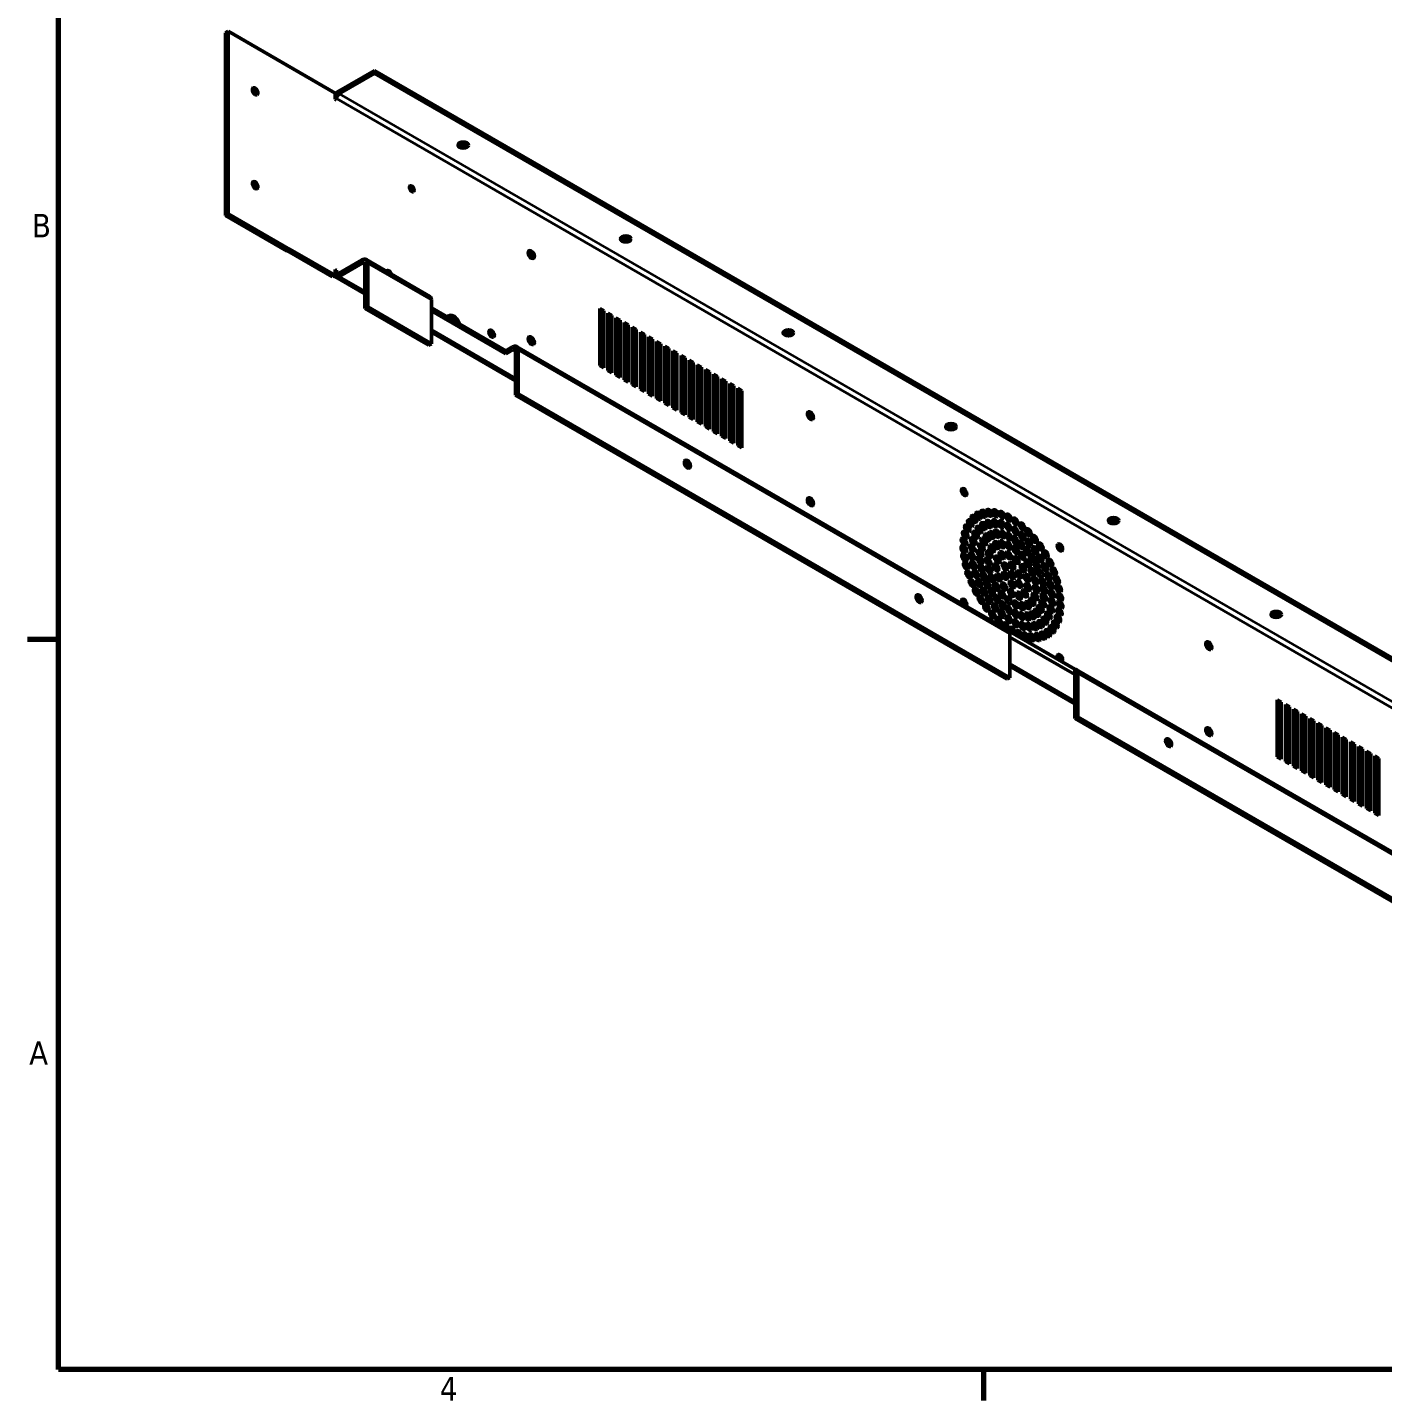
# Model space of a CAD drawing. Header units: millimetres. Extents: x 51 to 2184, y 25 to 1702.
# Drawn here: x 60 to 767, y 35 to 751 of the extents above; entities that cross this region are included whole.
import ezdxf

# ---------------------------------------------------------------- set-up
doc = ezdxf.new("R2010")
doc.units = ezdxf.units.MM
doc.header["$LTSCALE"] = 4
for name, color, linetype, lineweight in [('Obramowanie (ANSI)', 7, 'Continuous', 70), ('Widoczne (ANSI)', 7, 'Continuous', 50), ('Widoczne wąskie (ANSI)', 7, 'Continuous', 35)]:
    doc.layers.add(name, color=color, linetype=linetype, lineweight=lineweight)
doc.styles.add('Tekst notatki (ANSI)', font='tahoma.ttf')

# ---------------------------------------------------------------- blocks, each defined once
blk = doc.blocks.new('Ramki Default Border')
at = {"layer": 'Obramowanie (ANSI)'}
for p, q in [((19.05, 107.95), (14.99, 107.95)), ((139.7, 12.7), (139.7, 8.64))]:
    blk.add_line(p, q, dxfattribs=at)
at = {"layer": 'Obramowanie (ANSI)', "flags": 128}
blk.add_lwpolyline([(19.05, 12.7), (19.05, 419.1), (539.75, 419.1), (539.75, 12.7), (19.05, 12.7)], dxfattribs=at)
at = {"layer": 'Obramowanie (ANSI)', "char_height": 3.05, "attachment_point": 7, "style": 'Tekst notatki (ANSI)'}
for s, insert in [('B', (15.58, 160.4)), ('A', (15.21, 52.45)), ('4', (68.79, 8.64))]:
    blk.add_mtext(s, dxfattribs=dict(at, insert=insert))

msp = doc.modelspace()

# ---------------------------------------------------------------- linework, layer by layer
at = {"layer": 'Widoczne (ANSI)'}
for p, q in [((164.647, 749.146), (163.233, 748.329)), ((163.233, 748.329), (163.233, 653.044)), ((164.647, 749.146), (164.647, 653.86)), ((220.508, 716.894), (164.647, 749.146)), ((222.63, 718.119), (241.015, 728.733)), ((222.63, 716.486), (241.015, 727.1)), ((241.015, 728.733), (946, 321.71)), ((241.015, 728.733), (241.015, 727.1)), ((241.015, 727.1), (946, 320.077)), ((220.508, 713.628), (220.508, 716.894)), ((221.216, 713.22), (220.508, 713.628)), ((221.216, 714.036), (221.216, 713.22)), ((164.647, 653.86), (163.233, 653.044)), ((163.233, 653.044), (195.406, 634.469)), ((164.647, 653.86), (196.82, 635.285)), ((196.82, 635.285), (195.406, 634.469)), ((219.094, 620.987), (195.574, 634.566)), ((196.82, 635.285), (196.82, 635.479)), ((196.82, 635.479), (220.508, 621.803)), ((220.508, 621.803), (220.508, 624.875)), ((220.508, 624.875), (221.216, 624.467)), ((221.216, 624.467), (220.508, 624.058)), ((221.216, 624.467), (221.216, 623.65)), ((234.651, 629.774), (222.63, 622.834)), ((234.651, 628.141), (222.63, 621.201)), ((236.065, 627.324), (236.065, 604.462)), ((236.651, 629.972), (269.885, 610.784)), ((237.479, 628.141), (237.479, 605.279)), ((220.508, 621.803), (219.094, 620.987)), ((236.065, 612.091), (220.63, 621.002)), ((237.479, 605.279), (236.065, 604.462)), ((236.065, 604.462), (269.299, 585.275)), ((237.479, 605.279), (270.713, 586.091)), ((270.713, 586.091), (270.713, 608.953)), ((270.713, 604.871), (309.604, 582.417)), ((309.604, 580.784), (270.713, 603.238)), ((358.571, 574.64), (358.571, 604.442)), ((358.571, 604.442), (360.692, 603.217)), ((359.278, 602.401), (358.571, 602.809)), ((359.278, 602.401), (360.692, 603.217)), ((359.278, 574.232), (359.278, 602.401)), ((360.692, 603.217), (360.692, 573.415)), ((362.814, 572.19), (362.814, 601.992)), ((362.814, 601.992), (364.935, 600.768)), ((363.521, 599.951), (362.814, 600.359)), ((363.521, 599.951), (364.935, 600.768)), ((363.521, 571.782), (363.521, 599.951)), ((364.935, 600.768), (364.935, 570.966)), ((367.056, 569.741), (367.056, 599.543)), ((367.056, 599.543), (369.178, 598.318)), ((367.763, 597.502), (367.056, 597.91)), ((367.763, 597.502), (369.178, 598.318)), ((367.763, 569.333), (367.763, 597.502)), ((369.178, 598.318), (369.178, 568.516)), ((371.299, 567.291), (371.299, 597.094)), ((371.299, 597.094), (373.42, 595.869)), ((372.006, 595.052), (371.299, 595.461)), ((372.006, 595.052), (373.42, 595.869)), ((372.006, 566.883), (372.006, 595.052)), ((373.42, 595.869), (373.42, 566.067)), ((314.554, 566.775), (270.713, 592.087)), ((375.542, 564.842), (375.542, 594.644)), ((375.542, 594.644), (377.663, 593.419)), ((376.249, 592.603), (375.542, 593.011)), ((376.249, 592.603), (377.663, 593.419)), ((376.249, 564.434), (376.249, 592.603)), ((377.663, 593.419), (377.663, 563.617)), ((379.784, 562.392), (379.784, 592.195)), ((379.784, 592.195), (381.906, 590.97)), ((380.491, 590.153), (379.784, 590.562)), ((380.491, 590.153), (381.906, 590.97)), ((380.491, 561.984), (380.491, 590.153)), ((381.906, 590.97), (381.906, 561.168)), ((384.027, 559.943), (384.027, 589.745)), ((384.027, 589.745), (386.148, 588.52)), ((384.734, 587.704), (384.027, 588.112)), ((384.734, 587.704), (386.148, 588.52)), ((384.734, 559.535), (384.734, 587.704)), ((386.148, 588.52), (386.148, 558.718)), ((269.299, 585.275), (270.713, 586.091)), ((309.604, 582.417), (313.139, 584.458)), ((313.139, 582.825), (309.604, 580.784)), ((309.604, 582.417), (309.604, 580.784)), ((314.554, 559.147), (314.554, 582.009)), ((315.139, 584.656), (571.819, 436.462)), ((315.968, 582.825), (315.968, 559.963)), ((388.27, 557.493), (388.27, 587.296)), ((388.27, 587.296), (390.391, 586.071)), ((388.977, 585.254), (388.27, 585.663)), ((388.977, 585.254), (390.391, 586.071)), ((388.977, 557.085), (388.977, 585.254)), ((390.391, 586.071), (390.391, 556.269)), ((392.512, 555.044), (392.512, 584.846)), ((392.512, 584.846), (394.634, 583.621)), ((393.219, 582.805), (392.512, 583.213)), ((393.219, 582.805), (394.634, 583.621)), ((393.219, 554.636), (393.219, 582.805)), ((394.634, 583.621), (394.634, 553.819)), ((396.755, 552.594), (396.755, 582.397)), ((396.755, 582.397), (398.876, 581.172)), ((397.462, 580.355), (396.755, 580.764)), ((397.462, 580.355), (398.876, 581.172)), ((398.876, 581.172), (398.876, 551.37)), ((360.692, 573.415), (358.571, 574.64)), ((397.462, 552.186), (397.462, 580.355)), ((400.997, 550.145), (400.997, 579.947)), ((400.997, 579.947), (403.119, 578.722)), ((401.705, 577.906), (400.997, 578.314)), ((401.705, 577.906), (403.119, 578.722)), ((401.705, 549.737), (401.705, 577.906)), ((403.119, 578.722), (403.119, 548.92)), ((405.24, 547.695), (405.24, 577.498)), ((405.24, 577.498), (407.361, 576.273)), ((405.947, 575.456), (405.24, 575.865)), ((405.947, 575.456), (407.361, 576.273)), ((405.947, 547.287), (405.947, 575.456)), ((407.361, 576.273), (407.361, 546.471)), ((409.483, 545.246), (409.483, 575.048)), ((409.483, 575.048), (411.604, 573.823)), ((410.19, 573.007), (409.483, 573.415)), ((410.19, 573.007), (411.604, 573.823)), ((411.604, 573.823), (411.604, 544.021)), ((364.935, 570.966), (362.814, 572.19)), ((369.178, 568.516), (367.056, 569.741)), ((373.42, 566.067), (371.299, 567.291)), ((410.19, 544.838), (410.19, 573.007)), ((413.725, 542.796), (413.725, 572.599)), ((413.725, 572.599), (415.847, 571.374)), ((414.433, 570.557), (413.725, 570.966)), ((414.433, 570.557), (415.847, 571.374)), ((414.433, 542.388), (414.433, 570.557)), ((415.847, 571.374), (415.847, 541.572)), ((417.968, 540.347), (417.968, 570.149)), ((417.968, 570.149), (420.089, 568.924)), ((418.675, 568.108), (417.968, 568.516)), ((418.675, 568.108), (420.089, 568.924)), ((418.675, 539.939), (418.675, 568.108)), ((420.089, 568.924), (420.089, 539.122)), ((422.211, 537.898), (422.211, 567.7)), ((422.211, 567.7), (424.332, 566.475)), ((422.918, 565.658), (424.332, 566.475)), ((424.332, 566.475), (424.332, 536.673)), ((315.968, 559.963), (314.554, 559.147)), ((314.554, 559.147), (571.233, 410.953)), ((315.968, 559.963), (572.648, 411.769)), ((377.663, 563.617), (375.542, 564.842)), ((381.906, 561.168), (379.784, 562.392)), ((386.148, 558.718), (384.027, 559.943)), ((422.918, 565.658), (422.211, 566.067)), ((422.918, 537.489), (422.918, 565.658)), ((426.453, 535.448), (426.453, 565.25)), ((426.453, 565.25), (428.575, 564.025)), ((427.16, 563.209), (426.453, 563.617)), ((427.16, 563.209), (428.575, 564.025)), ((427.16, 535.04), (427.16, 563.209)), ((428.575, 564.025), (428.575, 534.223)), ((430.696, 532.999), (430.696, 562.801)), ((430.696, 562.801), (432.817, 561.576)), ((431.403, 560.759), (430.696, 561.168)), ((431.403, 560.759), (432.817, 561.576)), ((431.403, 532.59), (431.403, 560.759)), ((432.817, 561.576), (432.817, 531.774)), ((390.391, 556.269), (388.27, 557.493)), ((394.634, 553.819), (392.512, 555.044)), ((398.876, 551.37), (396.755, 552.594)), ((403.119, 548.92), (400.997, 550.145)), ((407.361, 546.471), (405.24, 547.695)), ((411.604, 544.021), (409.483, 545.246)), ((415.847, 541.572), (413.725, 542.796)), ((420.089, 539.122), (417.968, 540.347)), ((424.332, 536.673), (422.211, 537.898)), ((428.575, 534.223), (426.453, 535.448)), ((432.817, 531.774), (430.696, 532.999)), ((572.269, 436.045), (606.589, 416.231)), ((572.648, 411.769), (572.648, 434.631)), ((572.648, 432.998), (606.589, 413.402)), ((606.589, 398.169), (572.648, 417.765)), ((606.589, 416.231), (606.589, 413.402)), ((607.175, 416.05), (863.854, 267.856)), ((571.233, 410.953), (572.648, 411.769)), ((606.589, 390.54), (606.589, 413.402)), ((608.003, 414.219), (608.003, 391.357)), ((712.124, 370.516), (712.124, 400.318)), ((712.124, 400.318), (714.246, 399.093)), ((712.832, 398.277), (712.124, 398.685)), ((712.832, 398.277), (714.246, 399.093)), ((712.832, 370.107), (712.832, 398.277)), ((714.246, 399.093), (714.246, 369.291)), ((716.367, 368.066), (716.367, 397.868)), ((716.367, 397.868), (718.488, 396.644)), ((717.074, 395.827), (716.367, 396.235)), ((717.074, 395.827), (718.488, 396.644)), ((717.074, 367.658), (717.074, 395.827)), ((718.488, 396.644), (718.488, 366.841)), ((720.61, 365.617), (720.61, 395.419)), ((720.61, 395.419), (722.731, 394.194)), ((721.317, 393.378), (722.731, 394.194)), ((722.731, 394.194), (722.731, 364.392)), ((608.003, 391.357), (606.589, 390.54)), ((606.589, 390.54), (863.269, 242.346)), ((608.003, 391.357), (864.683, 243.163)), ((721.317, 393.378), (720.61, 393.786)), ((721.317, 365.208), (721.317, 393.378)), ((724.852, 363.167), (724.852, 392.969)), ((724.852, 392.969), (726.974, 391.745)), ((725.56, 390.928), (724.852, 391.336)), ((725.56, 390.928), (726.974, 391.745)), ((725.56, 362.759), (725.56, 390.928)), ((726.974, 391.745), (726.974, 361.942)), ((729.095, 360.718), (729.095, 390.52)), ((729.095, 390.52), (731.216, 389.295)), ((729.802, 388.479), (729.095, 388.887)), ((729.802, 388.479), (731.216, 389.295)), ((729.802, 360.31), (729.802, 388.479)), ((731.216, 389.295), (731.216, 359.493)), ((733.338, 358.268), (733.338, 388.07)), ((733.338, 388.07), (735.459, 386.846)), ((734.045, 386.029), (733.338, 386.437)), ((734.045, 386.029), (735.459, 386.846)), ((734.045, 357.86), (734.045, 386.029)), ((735.459, 386.846), (735.459, 357.044)), ((737.58, 355.819), (737.58, 385.621)), ((737.58, 385.621), (739.702, 384.396)), ((738.287, 383.58), (737.58, 383.988)), ((738.287, 383.58), (739.702, 384.396)), ((738.287, 355.411), (738.287, 383.58)), ((739.702, 384.396), (739.702, 354.594)), ((741.823, 353.369), (741.823, 383.171)), ((741.823, 383.171), (743.944, 381.947)), ((742.53, 381.13), (741.823, 381.538)), ((742.53, 381.13), (743.944, 381.947)), ((742.53, 352.961), (742.53, 381.13)), ((743.944, 381.947), (743.944, 352.145)), ((746.066, 350.92), (746.066, 380.722)), ((746.066, 380.722), (748.187, 379.497)), ((746.773, 378.681), (746.066, 379.089)), ((746.773, 378.681), (748.187, 379.497)), ((746.773, 350.512), (746.773, 378.681)), ((748.187, 379.497), (748.187, 349.695)), ((750.308, 348.47), (750.308, 378.272)), ((750.308, 378.272), (752.43, 377.048)), ((751.015, 376.231), (750.308, 376.639)), ((751.015, 376.231), (752.43, 377.048)), ((751.015, 348.062), (751.015, 376.231)), ((752.43, 377.048), (752.43, 347.246)), ((754.551, 346.021), (754.551, 375.823)), ((754.551, 375.823), (756.672, 374.598)), ((755.258, 373.782), (754.551, 374.19)), ((755.258, 373.782), (756.672, 374.598)), ((755.258, 345.613), (755.258, 373.782)), ((756.672, 374.598), (756.672, 344.796)), ((758.794, 343.571), (758.794, 373.373)), ((758.794, 373.373), (760.915, 372.149)), ((714.246, 369.291), (712.124, 370.516)), ((718.488, 366.841), (716.367, 368.066)), ((722.731, 364.392), (720.61, 365.617)), ((759.501, 371.332), (758.794, 371.74)), ((759.501, 371.332), (760.915, 372.149)), ((759.501, 343.163), (759.501, 371.332)), ((760.915, 372.149), (760.915, 342.347)), ((763.036, 341.122), (763.036, 370.924)), ((763.036, 370.924), (765.157, 369.699)), ((763.743, 368.883), (763.036, 369.291)), ((763.743, 368.883), (765.157, 369.699)), ((763.743, 340.714), (763.743, 368.883)), ((765.157, 369.699), (765.157, 339.897)), ((726.974, 361.942), (724.852, 363.167)), ((731.216, 359.493), (729.095, 360.718)), ((735.459, 357.044), (733.338, 358.268)), ((739.702, 354.594), (737.58, 355.819)), ((743.944, 352.145), (741.823, 353.369)), ((748.187, 349.695), (746.066, 350.92)), ((752.43, 347.246), (750.308, 348.47)), ((756.672, 344.796), (754.551, 346.021)), ((760.915, 342.347), (758.794, 343.571)), ((765.157, 339.897), (763.036, 341.122))]:
    msp.add_line(p, q, dxfattribs=at)
for centre, major_axis in [((178.789, 717.833), (1.025, -1.775)), ((287.33, 689.745), (2.75, 0)), ((178.789, 668.843), (1.025, -1.775)), ((260.46, 666.884), (0.875, -1.516)), ((372.183, 640.756), (2.75, 0)), ((322.862, 632.611), (1.125, -1.949)), ((302.179, 591.358), (1.025, -1.775)), ((322.862, 587.704), (1.125, -1.949)), ((457.036, 591.766), (2.75, 0)), ((468.526, 548.512), (1.125, -1.949)), ((541.889, 542.776), (2.75, 0)), ((404.356, 523.221), (1.125, -1.949)), ((548.708, 508.633), (-1, 1.732)), ((468.526, 503.605), (1.125, -1.949)), ((551.912, 492.432), (1, -1.732)), ((553.874, 494.661), (1, -1.732)), ((556.221, 496.32), (1, -1.732)), ((558.909, 497.376), (1, -1.732)), ((561.885, 497.808), (1, -1.732)), ((565.091, 497.608), (1, -1.732)), ((568.465, 496.78), (1, -1.732)), ((571.941, 495.34), (1, -1.732)), ((575.452, 493.315), (1, -1.732)), ((626.741, 493.786), (2.75, 0)), ((549.293, 486.444), (1, -1.732)), ((550.375, 489.675), (1, -1.732)), ((554.703, 486.429), (1, -1.732)), ((556.514, 489.041), (1, -1.732)), ((558.847, 490.933), (1, -1.732)), ((561.632, 492.047), (1, -1.732)), ((563.041, 486.339), (-1, 1.732)), ((564.784, 492.35), (1, -1.732)), ((565.754, 486.891), (-1, 1.732)), ((568.208, 491.831), (1, -1.732)), ((568.772, 486.615), (-1, 1.732)), ((571.798, 490.508), (1, -1.732)), ((571.981, 485.521), (-1, 1.732)), ((575.447, 488.419), (1, -1.732)), ((578.928, 490.747), (1, -1.732)), ((579.043, 485.629), (1, -1.732)), ((582.304, 487.683), (1, -1.732)), ((548.565, 478.82), (1, -1.732)), ((548.685, 482.802), (1, -1.732)), ((552.852, 479.38), (1, -1.732)), ((553.47, 483.176), (1, -1.732)), ((557.697, 480.076), (-1, 1.732)), ((558.933, 482.865), (-1, 1.732)), ((560.738, 484.979), (-1, 1.732)), ((563.234, 479.241), (-1, 1.732)), ((565.576, 480.979), (-1, 1.732)), ((568.577, 481.45), (-1, 1.732)), ((571.993, 480.615), (-1, 1.732)), ((575.256, 483.652), (-1, 1.732)), ((575.549, 478.542), (-1, 1.732)), ((578.472, 481.078), (-1, 1.732)), ((582.477, 482.223), (1, -1.732)), ((585.511, 484.184), (1, -1.732)), ((585.644, 478.303), (1, -1.732)), ((588.49, 480.319), (1, -1.732)), ((598.708, 479.765), (-1, 1.732)), ((548.934, 474.576), (1, -1.732)), ((552.868, 475.158), (1, -1.732)), ((557.076, 476.721), (-1, 1.732)), ((557.095, 472.929), (-1, 1.732)), ((561.219, 472.616), (-1, 1.732)), ((561.742, 476.375), (-1, 1.732)), ((566.057, 473.478), (-1, 1.732)), ((568.433, 475.787), (-1, 1.732)), ((572.018, 475.702), (-1, 1.732)), ((575.991, 473.242), (-1, 1.732)), ((578.957, 475.4), (-1, 1.732)), ((581.505, 477.899), (-1, 1.732)), ((581.939, 471.441), (-1, 1.732)), ((584.238, 474.238), (-1, 1.732)), ((588.45, 473.989), (1, -1.732)), ((591.18, 476.162), (1, -1.732)), ((593.531, 471.794), (1, -1.732)), ((549.786, 470.151), (1, -1.732)), ((551.103, 465.634), (1, -1.732)), ((553.517, 470.637), (1, -1.732)), ((554.779, 465.955), (1, -1.732)), ((557.752, 468.845), (-1, 1.732)), ((559.022, 464.625), (-1, 1.732)), ((561.708, 468.266), (-1, 1.732)), ((565.435, 469.302), (-1, 1.732)), ((566.709, 464.218), (-1, 1.732)), ((570.038, 469.904), (-1, 1.732)), ((570.038, 465.005), (-1, 1.732)), ((573.712, 470.233), (-1, 1.732)), ((573.712, 465.334), (-1, 1.732)), ((577.386, 465.662), (-1, 1.732)), ((579.442, 468.97), (-1, 1.732)), ((581.581, 463.864), (-1, 1.732)), ((584.255, 466.988), (-1, 1.732)), ((586.567, 470.234), (-1, 1.732)), ((588.402, 466.042), (-1, 1.732)), ((590.807, 469.412), (1, -1.732)), ((592.645, 464.712), (1, -1.732)), ((595.496, 467.3), (1, -1.732)), ((552.86, 461.11), (1, -1.732)), ((555.023, 456.668), (1, -1.732)), ((556.617, 461.255), (1, -1.732)), ((558.975, 456.678), (1, -1.732)), ((560.857, 460.433), (-1, 1.732)), ((563.169, 463.679), (-1, 1.732)), ((565.485, 459.226), (-1, 1.732)), ((569.588, 459.389), (-1, 1.732)), ((573.712, 460.435), (-1, 1.732)), ((577.386, 460.763), (-1, 1.732)), ((581.917, 459.096), (-1, 1.732)), ((585.716, 462.401), (-1, 1.732)), ((586.206, 458.051), (-1, 1.732)), ((589.673, 461.823), (-1, 1.732)), ((590.33, 457.738), (-1, 1.732)), ((593.908, 460.03), (1, -1.732)), ((597.037, 462.768), (1, -1.732)), ((598.124, 458.286), (1, -1.732)), ((525.221, 453.031), (1.125, -1.949)), ((557.55, 452.395), (1, -1.732)), ((561.78, 452.364), (1, -1.732)), ((563.186, 456.429), (-1, 1.732)), ((565.919, 452.768), (-1, 1.732)), ((568.468, 455.268), (-1, 1.732)), ((568.952, 449.589), (-1, 1.732)), ((571.875, 452.125), (-1, 1.732)), ((573.411, 455.922), (-1, 1.732)), ((575.431, 450.052), (-1, 1.732)), ((577.303, 454.611), (-1, 1.732)), ((580.373, 455.756), (-1, 1.732)), ((581.848, 449.688), (-1, 1.732)), ((584.19, 451.427), (-1, 1.732)), ((585.683, 454.292), (-1, 1.732)), ((589.727, 450.591), (-1, 1.732)), ((590.348, 453.946), (-1, 1.732)), ((594.557, 455.509), (1, -1.732)), ((594.572, 451.287), (1, -1.732)), ((598.736, 453.942), (1, -1.732)), ((598.86, 449.818), (1, -1.732)), ((560.391, 448.374), (1, -1.732)), ((563.492, 444.683), (1, -1.732)), ((564.947, 448.444), (1, -1.732)), ((568.381, 445.038), (1, -1.732)), ((571.977, 442.248), (1, -1.732)), ((572.168, 447.016), (-1, 1.732)), ((575.443, 445.146), (-1, 1.732)), ((578.652, 444.052), (-1, 1.732)), ((578.848, 449.217), (-1, 1.732)), ((581.671, 443.776), (-1, 1.732)), ((584.384, 444.328), (-1, 1.732)), ((586.686, 445.688), (-1, 1.732)), ((588.491, 447.803), (-1, 1.732)), ((592.721, 444.238), (1, -1.732)), ((593.954, 447.492), (1, -1.732)), ((597.648, 442.553), (1, -1.732)), ((598.496, 445.997), (1, -1.732)), ((711.594, 444.796), (2.75, 0)), ((566.791, 441.394), (1, -1.732)), ((575.626, 440.159), (1, -1.732)), ((579.217, 438.836), (1, -1.732)), ((582.64, 438.317), (1, -1.732)), ((585.792, 438.62), (1, -1.732)), ((588.577, 439.734), (1, -1.732)), ((590.91, 441.626), (1, -1.732)), ((592.422, 435.103), (1, -1.732)), ((594.582, 437.052), (1, -1.732)), ((596.335, 439.551), (1, -1.732)), ((580.663, 433.395), (1, -1.732)), ((583.961, 432.88), (1, -1.732)), ((587.06, 432.996), (1, -1.732)), ((589.899, 433.742), (1, -1.732)), ((676.416, 428.487), (1.125, -1.949)), ((655.429, 377.856), (1.125, -1.949)), ((676.416, 383.58), (1.125, -1.949))]:
    msp.add_ellipse(centre, major_axis=major_axis, ratio=0.5773503, dxfattribs=at)
for centre, major_axis, start_param, end_param in [((177.375, 717.016), (-1.025, 1.775), 3.9028887, 5.5218893), ((222.63, 714.853), (2, 3.464), 0.7853982, 1.6334602), ((222.63, 714.853), (1, 1.732), 0.7853982, 2.3561945), ((287.33, 691.378), (2.75, 0), 3.6817366, 5.7430413), ((177.375, 668.027), (-1.025, 1.775), 3.9028887, 5.5218893), ((259.046, 666.067), (-0.875, 1.516), 4.0825494, 5.3422285), ((372.183, 642.389), (2.75, 0), 3.6817366, 5.7430413), ((321.448, 631.795), (-1.125, 1.949), 3.8212665, 5.6035115), ((222.63, 624.467), (-1, -1.732), 5.4977871, 7.0685835), ((234.651, 626.508), (2, 3.464), 5.4977871, 7.0685835), ((234.651, 626.508), (1, 1.732), 5.4977871, 7.0685835), ((248.439, 622.384), (-1.025, 1.775), 4.4126124, 6.5829619), ((222.63, 624.467), (-2, -3.464), 5.9539397, 7.0685835), ((267.885, 607.32), (2, 3.464), 5.4977871, 6.2831853), ((282.38, 595.889), (-2.75, 4.763), 4.4505896, 6.5449847), ((280.966, 595.073), (-2.75, 4.763), 4.9694299, 6.0231344), ((300.765, 590.541), (-1.025, 1.775), 3.9028887, 5.5218893), ((321.448, 586.887), (-1.125, 1.949), 3.8212665, 5.6035115), ((457.036, 593.399), (2.75, 0), 3.6817366, 5.7430413), ((313.139, 581.192), (2, 3.464), 5.4977871, 7.0685835), ((313.139, 581.192), (1, 1.732), 5.4977871, 7.0685835), ((467.112, 547.695), (-1.125, 1.949), 3.8212665, 5.6035115), ((541.889, 544.409), (2.75, 0), 3.6817366, 5.7430413), ((402.942, 522.404), (-1.125, 1.949), 3.8212665, 5.6035115), ((547.294, 507.816), (-1, 1.732), 3.9269908, 5.4977871), ((467.112, 502.788), (-1.125, 1.949), 3.8212665, 5.6035115), ((552.459, 493.845), (-1, 1.732), 3.9269908, 5.4977871), ((554.807, 495.504), (-1, 1.732), 3.9269908, 5.4977871), ((557.495, 496.56), (-1, 1.732), 3.9269908, 5.4977871), ((560.471, 496.992), (-1, 1.732), 3.9269908, 5.4977871), ((563.677, 496.792), (-1, 1.732), 3.9269908, 5.4977871), ((567.051, 495.963), (-1, 1.732), 3.9269908, 5.4977871), ((570.527, 494.523), (-1, 1.732), 3.9269908, 5.4977871), ((626.741, 495.419), (2.75, 0), 3.6817366, 5.7430413), ((548.961, 488.858), (-1, 1.732), 3.9269908, 5.4977871), ((550.498, 491.615), (-1, 1.732), 3.9269908, 5.4977871), ((555.1, 488.225), (-1, 1.732), 3.9269908, 5.4977871), ((557.433, 490.117), (-1, 1.732), 3.9269908, 5.4977871), ((560.218, 491.231), (-1, 1.732), 3.9269908, 5.4977871), ((563.37, 491.533), (-1, 1.732), 3.9269908, 5.4977871), ((564.339, 486.075), (-1, 1.732), 3.9269908, 5.4977871), ((566.793, 491.015), (-1, 1.732), 3.9269908, 5.4977871), ((567.358, 485.799), (-1, 1.732), 3.9269908, 5.4977871), ((570.384, 489.691), (-1, 1.732), 3.9269908, 5.4977871), ((574.033, 487.603), (-1, 1.732), 3.9269908, 5.4977871), ((574.037, 492.499), (-1, 1.732), 3.9269908, 5.4977871), ((577.514, 489.93), (-1, 1.732), 3.9269908, 5.4977871), ((580.889, 486.866), (-1, 1.732), 3.9269908, 5.4977871), ((547.271, 481.985), (-1, 1.732), 3.9269908, 5.4977871), ((547.879, 485.627), (-1, 1.732), 3.9269908, 5.4977871), ((551.438, 478.564), (-1, 1.732), 3.9269908, 5.4977871), ((552.056, 482.359), (-1, 1.732), 3.9269908, 5.4977871), ((553.289, 485.612), (-1, 1.732), 3.9269908, 5.4977871), ((556.283, 479.26), (-1, 1.732), 3.9269908, 5.4977871), ((557.519, 482.048), (-1, 1.732), 3.9269908, 5.4977871), ((559.324, 484.163), (-1, 1.732), 3.9269908, 5.4977871), ((561.626, 485.522), (-1, 1.732), 3.9269908, 5.4977871), ((564.162, 480.162), (-1, 1.732), 3.9269908, 5.4977871), ((567.162, 480.633), (-1, 1.732), 3.9269908, 5.4977871), ((570.567, 484.705), (-1, 1.732), 3.9269908, 5.4977871), ((570.579, 479.799), (-1, 1.732), 3.9269908, 5.4977871), ((573.842, 482.835), (-1, 1.732), 3.9269908, 5.4977871), ((577.058, 480.261), (-1, 1.732), 3.9269908, 5.4977871), ((577.628, 484.813), (-1, 1.732), 3.9269908, 5.4977871), ((581.063, 481.406), (-1, 1.732), 3.9269908, 5.4977871), ((584.097, 483.368), (-1, 1.732), 3.9269908, 5.4977871), ((587.076, 479.502), (-1, 1.732), 3.9269908, 5.4977871), ((597.294, 478.949), (-1, 1.732), 3.9269908, 5.4977871), ((547.151, 478.003), (-1, 1.732), 3.9269908, 5.4977871), ((547.52, 473.759), (-1, 1.732), 3.9269908, 5.4977871), ((551.453, 474.341), (-1, 1.732), 3.9269908, 5.4977871), ((555.662, 475.905), (-1, 1.732), 3.9269908, 5.4977871), ((555.68, 472.112), (-1, 1.732), 3.9269908, 5.4977871), ((559.804, 471.799), (-1, 1.732), 3.9269908, 5.4977871), ((560.327, 475.559), (-1, 1.732), 3.9269908, 5.4977871), ((561.82, 478.424), (-1, 1.732), 3.9269908, 5.4977871), ((564.643, 472.661), (-1, 1.732), 3.9269908, 5.4977871), ((567.018, 474.971), (-1, 1.732), 3.9269908, 5.4977871), ((570.604, 474.886), (-1, 1.732), 3.9269908, 5.4977871), ((574.135, 477.726), (-1, 1.732), 3.9269908, 5.4977871), ((574.577, 472.425), (-1, 1.732), 3.9269908, 5.4977871), ((577.542, 474.583), (-1, 1.732), 3.9269908, 5.4977871), ((580.091, 477.083), (-1, 1.732), 3.9269908, 5.4977871), ((582.824, 473.421), (-1, 1.732), 3.9269908, 5.4977871), ((584.23, 477.487), (-1, 1.732), 3.9269908, 5.4977871), ((587.035, 473.173), (-1, 1.732), 3.9269908, 5.4977871), ((589.766, 475.345), (-1, 1.732), 3.9269908, 5.4977871), ((548.371, 469.335), (-1, 1.732), 3.9269908, 5.4977871), ((549.688, 464.817), (-1, 1.732), 3.9269908, 5.4977871), ((552.102, 469.821), (-1, 1.732), 3.9269908, 5.4977871), ((553.365, 465.139), (-1, 1.732), 3.9269908, 5.4977871), ((556.337, 468.028), (-1, 1.732), 3.9269908, 5.4977871), ((560.294, 467.45), (-1, 1.732), 3.9269908, 5.4977871), ((564.021, 468.486), (-1, 1.732), 3.9269908, 5.4977871), ((568.624, 469.088), (-1, 1.732), 3.9269908, 5.4977871), ((568.624, 464.189), (-1, 1.732), 3.9269908, 5.4977871), ((572.298, 469.416), (-1, 1.732), 3.9269908, 5.4977871), ((572.298, 464.517), (-1, 1.732), 3.9269908, 5.4977871), ((575.972, 464.845), (-1, 1.732), 3.9269908, 5.4977871), ((578.028, 468.153), (-1, 1.732), 3.9269908, 5.4977871), ((580.525, 470.625), (-1, 1.732), 3.9269908, 5.4977871), ((582.84, 466.172), (-1, 1.732), 3.9269908, 5.4977871), ((585.153, 469.417), (-1, 1.732), 3.9269908, 5.4977871), ((586.988, 465.225), (-1, 1.732), 3.9269908, 5.4977871), ((589.393, 468.596), (-1, 1.732), 3.9269908, 5.4977871), ((592.117, 470.977), (-1, 1.732), 3.9269908, 5.4977871), ((594.082, 466.484), (-1, 1.732), 3.9269908, 5.4977871), ((551.446, 460.293), (-1, 1.732), 3.9269908, 5.4977871), ((555.203, 460.438), (-1, 1.732), 3.9269908, 5.4977871), ((557.608, 463.809), (-1, 1.732), 3.9269908, 5.4977871), ((559.443, 459.617), (-1, 1.732), 3.9269908, 5.4977871), ((561.755, 462.863), (-1, 1.732), 3.9269908, 5.4977871), ((564.071, 458.409), (-1, 1.732), 3.9269908, 5.4977871), ((565.295, 463.401), (-1, 1.732), 3.9269908, 5.4977871), ((568.173, 458.572), (-1, 1.732), 3.9269908, 5.4977871), ((572.298, 459.618), (-1, 1.732), 3.9269908, 5.4977871), ((575.972, 459.946), (-1, 1.732), 3.9269908, 5.4977871), ((580.167, 463.048), (-1, 1.732), 3.9269908, 5.4977871), ((580.503, 458.279), (-1, 1.732), 3.9269908, 5.4977871), ((584.302, 461.584), (-1, 1.732), 3.9269908, 5.4977871), ((584.791, 457.235), (-1, 1.732), 3.9269908, 5.4977871), ((588.258, 461.006), (-1, 1.732), 3.9269908, 5.4977871), ((591.231, 463.895), (-1, 1.732), 3.9269908, 5.4977871), ((592.493, 459.213), (-1, 1.732), 3.9269908, 5.4977871), ((595.623, 461.952), (-1, 1.732), 3.9269908, 5.4977871), ((596.71, 457.47), (-1, 1.732), 3.9269908, 5.4977871), ((523.807, 452.215), (-1.125, 1.949), 3.8212665, 5.6035115), ((548.708, 450.898), (-1, 1.732), 3.1942583, 7.801316), ((547.294, 450.081), (-1, 1.732), 4.2644564, 5.4977871), ((553.609, 455.852), (-1, 1.732), 3.9269908, 5.4977871), ((556.136, 451.579), (-1, 1.732), 3.9269908, 5.4977871), ((557.56, 455.861), (-1, 1.732), 3.9269908, 5.4977871), ((560.366, 451.548), (-1, 1.732), 3.9269908, 5.4977871), ((561.772, 455.613), (-1, 1.732), 3.9269908, 5.4977871), ((564.505, 451.951), (-1, 1.732), 3.9269908, 5.4977871), ((567.053, 454.451), (-1, 1.732), 3.9269908, 5.4977871), ((570.461, 451.308), (-1, 1.732), 3.9269908, 5.4977871), ((571.997, 455.105), (-1, 1.732), 3.9269908, 5.4977871), ((575.889, 453.794), (-1, 1.732), 3.9269908, 5.4977871), ((578.959, 454.94), (-1, 1.732), 3.9269908, 5.4977871), ((582.776, 450.61), (-1, 1.732), 3.9269908, 5.4977871), ((584.268, 453.475), (-1, 1.732), 3.9269908, 5.4977871), ((588.915, 456.922), (-1, 1.732), 3.9269908, 5.4977871), ((588.934, 453.129), (-1, 1.732), 3.9269908, 5.4977871), ((593.142, 454.693), (-1, 1.732), 3.9269908, 5.4977871), ((593.158, 450.47), (-1, 1.732), 3.9269908, 5.4977871), ((597.321, 453.125), (-1, 1.732), 3.9269908, 5.4977871), ((558.977, 447.558), (-1, 1.732), 3.9269908, 5.4977871), ((562.078, 443.867), (-1, 1.732), 3.9269908, 5.4977871), ((563.533, 447.628), (-1, 1.732), 3.9269908, 5.4977871), ((566.967, 444.221), (-1, 1.732), 3.9269908, 5.4977871), ((567.538, 448.773), (-1, 1.732), 3.9269908, 5.4977871), ((570.754, 446.199), (-1, 1.732), 3.9269908, 5.4977871), ((574.017, 449.235), (-1, 1.732), 3.9269908, 5.4977871), ((574.029, 444.329), (-1, 1.732), 3.9269908, 5.4977871), ((577.238, 443.236), (-1, 1.732), 3.9269908, 5.4977871), ((577.433, 448.401), (-1, 1.732), 3.9269908, 5.4977871), ((580.256, 442.96), (-1, 1.732), 3.9269908, 5.4977871), ((580.434, 448.872), (-1, 1.732), 3.9269908, 5.4977871), ((582.969, 443.512), (-1, 1.732), 3.9269908, 5.4977871), ((585.272, 444.872), (-1, 1.732), 3.9269908, 5.4977871), ((587.077, 446.986), (-1, 1.732), 3.9269908, 5.4977871), ((588.313, 449.774), (-1, 1.732), 3.9269908, 5.4977871), ((591.307, 443.422), (-1, 1.732), 3.9269908, 5.4977871), ((592.54, 446.675), (-1, 1.732), 3.9269908, 5.4977871), ((597.081, 445.181), (-1, 1.732), 3.9269908, 5.4977871), ((597.446, 449.002), (-1, 1.732), 3.9269908, 5.4977871), ((711.594, 446.429), (2.75, 0), 3.6817366, 5.7430413), ((565.377, 440.578), (-1, 1.732), 3.9269908, 5.4977871), ((570.226, 438.571), (-1, 1.732), 3.111689, 7.8838853), ((568.812, 437.754), (-1, 1.732), 4.2025317, 5.4977871), ((570.563, 441.431), (-1, 1.732), 3.9269908, 5.4977871), ((573.728, 436.269), (-1, 1.732), 3.2158432, 7.7797311), ((574.212, 439.343), (-1, 1.732), 3.9269908, 5.4977871), ((577.802, 438.019), (-1, 1.732), 3.9269908, 5.4977871), ((581.226, 437.501), (-1, 1.732), 3.9269908, 5.4977871), ((584.378, 437.803), (-1, 1.732), 3.9269908, 5.4977871), ((587.163, 438.918), (-1, 1.732), 3.9269908, 5.4977871), ((589.496, 440.809), (-1, 1.732), 3.9269908, 5.4977871), ((593.168, 436.235), (-1, 1.732), 3.9269908, 5.4977871), ((594.921, 438.735), (-1, 1.732), 3.9269908, 5.4977871), ((596.234, 441.736), (-1, 1.732), 3.9269908, 5.4977871), ((569.819, 432.998), (2, 3.464), 5.4977871, 6.2831853), ((572.314, 435.452), (-1, 1.732), 4.2816773, 5.4977871), ((577.23, 434.532), (-1, 1.732), 2.9524978, 8.0430765), ((575.816, 433.716), (-1, 1.732), 4.100442, 5.4977871), ((579.249, 432.579), (-1, 1.732), 3.9269908, 5.4977871), ((582.547, 432.063), (-1, 1.732), 3.9269908, 5.4977871), ((585.646, 432.18), (-1, 1.732), 3.9269908, 5.4977871), ((588.484, 432.926), (-1, 1.732), 3.9269908, 5.4977871), ((591.008, 434.286), (-1, 1.732), 3.9269908, 5.4977871), ((598.708, 422.03), (-1, 1.732), 3.0555151, 7.9400592), ((597.294, 421.214), (-1, 1.732), 4.1639217, 5.4977871), ((675.001, 427.67), (-1.125, 1.949), 3.8212665, 5.6035115), ((605.175, 412.586), (2, 3.464), 5.4977871, 6.5449847), ((675.001, 382.763), (-1.125, 1.949), 3.8212665, 5.6035115), ((654.015, 377.039), (-1.125, 1.949), 3.8212665, 5.6035115)]:
    msp.add_ellipse(centre, major_axis=major_axis, ratio=0.5773503, start_param=start_param, end_param=end_param, dxfattribs=at)
at = {"layer": 'Widoczne wąskie (ANSI)'}
for p, q in [((926.201, 307.013), (221.216, 714.036)), ((222.63, 716.486), (927.615, 309.462)), ((221.216, 623.65), (222.63, 622.834)), ((236.065, 627.324), (234.651, 628.141)), ((270.713, 608.953), (237.479, 628.141)), ((222.63, 621.201), (236.065, 613.444)), ((270.713, 593.44), (314.554, 568.128)), ((314.554, 582.009), (313.139, 582.825)), ((572.648, 434.631), (315.968, 582.825)), ((572.648, 419.118), (606.589, 399.522)), ((864.683, 266.025), (608.003, 414.219))]:
    msp.add_line(p, q, dxfattribs=at)

# ---------------------------------------------------------------- block references
at = {"xscale": 4, "yscale": 4, "zscale": 4}
msp.add_blockref('Ramki Default Border', (0, 0), dxfattribs=at)

doc.saveas('drawing.dxf')
